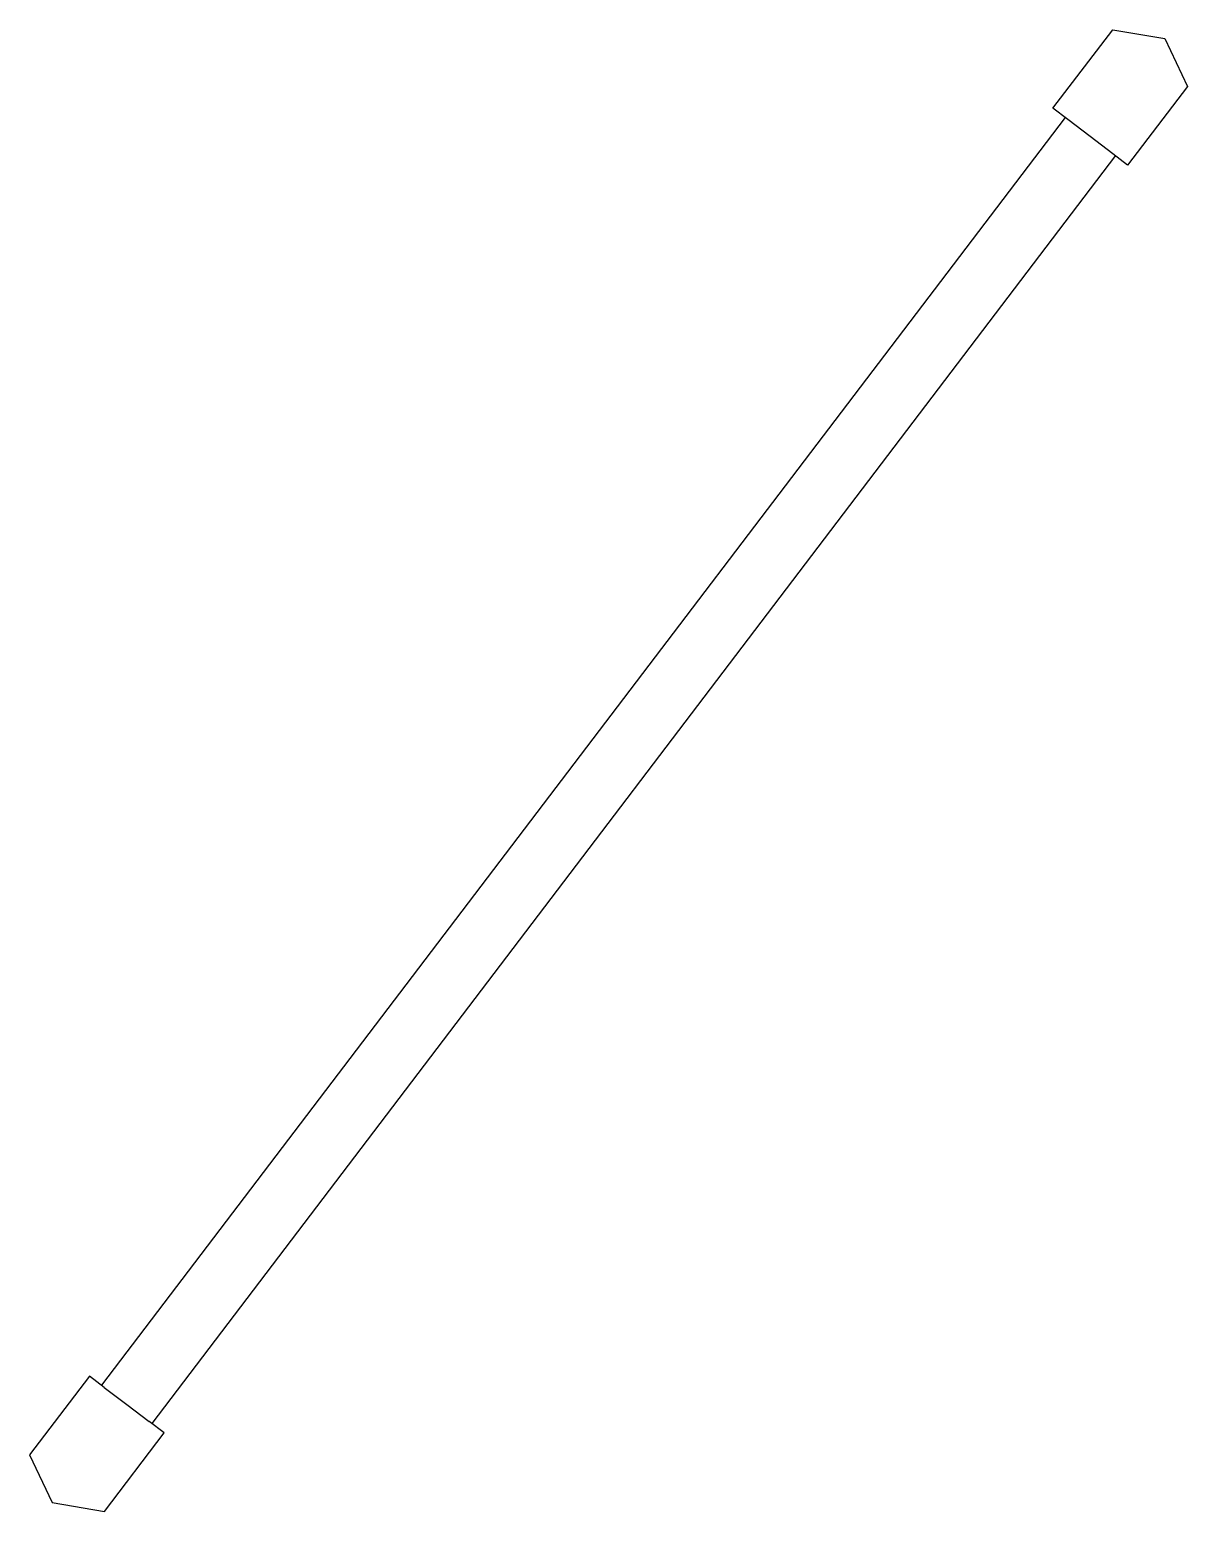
# Model space of a CAD drawing. Header units: millimetres. Extents: x -44 to 844, y -42 to 1095.
import ezdxf

# ---------------------------------------------------------------- set-up
doc = ezdxf.new("R2010")
doc.units = ezdxf.units.MM
doc.layers.add('KwikScaf Matrix', color=7, linetype='Continuous')

# ---------------------------------------------------------------- blocks, each defined once
blk = doc.blocks.new('Endon 2D Cross Brace 1.3 Metre D')
at = {"color": 0, "extrusion": (0.081203, 0.996698, -1.83691e-16)}
for p, q in [((741.3, 1034.9), (787.2, 1095.2)), ((787.2, 1095.2), (827.1, 1088.4)), ((827.1, 1088.4), (844.5, 1051.7)), ((844.5, 1051.7), (798.6, 991.3)), ((750.7, 1027.8), (11, 54.5)), ((752.7, 1026.2), (741.3, 1034.9)), ((770, 1013.1), (752.7, 1026.2)), ((787.2, 1000), (770, 1013.1)), ((789.2, 998.5), (49.5, 25.2)), ((798.6, 991.3), (787.2, 1000)), ((1.6, 61.6), (-44.3, 1.2)), ((13, 52.9), (1.6, 61.6)), ((13, 52.9), (30.3, 39.8)), ((30.3, 39.8), (47.5, 26.7)), ((58.9, 18), (47.5, 26.7)), ((13.1, -42.3), (58.9, 18)), ((-44.3, 1.2), (-26.9, -35.4)), ((-26.9, -35.4), (13.1, -42.3))]:
    blk.add_line(p, q, dxfattribs=at)

msp = doc.modelspace()

# ---------------------------------------------------------------- block references
at = {"layer": 'KwikScaf Matrix'}
msp.add_blockref('Endon 2D Cross Brace 1.3 Metre D', (0, 0), dxfattribs=at)

doc.saveas('drawing.dxf')
